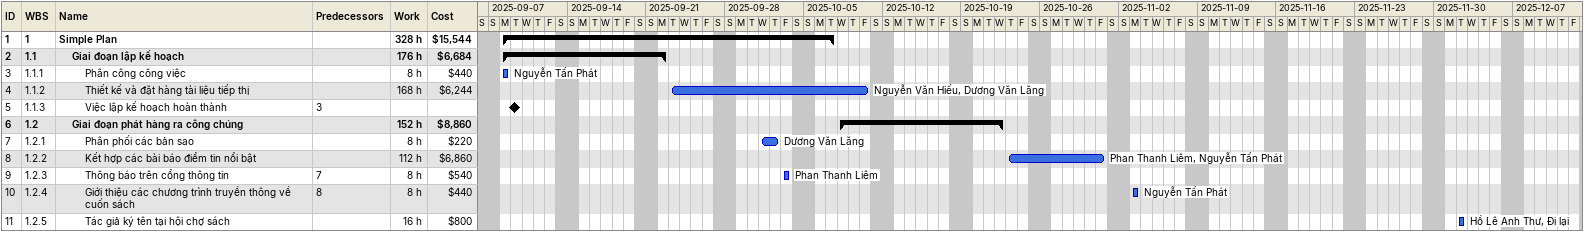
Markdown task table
| ID | WBS | Task | Start | Finish | Predecessors | Resources | Work (h) | Cost ($) |
|---|---|---|---|---|---|---|---|---|
| 1 | 1 | **Simple Plan** | 2025-09-08 | 2025-10-07 |  |  | 328 | 15544 |
| 2 | 1.1 | **Giai đoạn lập kế hoạch** | 2025-09-08 | 2025-09-22 |  |  | 176 | 6684 |
| 3 | 1.1.1 | Phân công công việc | 2025-09-08 | 2025-09-08 |  | Nguyễn Tấn Phát | 8 | 440 |
| 4 | 1.1.2 | Thiết kế và đặt hàng tài liệu tiếp thị | 2025-09-23 | 2025-10-10 |  | Nguyễn Văn Hiếu, Dương Văn Lăng | 168 | 6244 |
| 5 | 1.1.3 | Việc lập kế hoạch hoàn thành (milestone) | 2025-09-09 | 2025-09-09 | 3 |  |  |  |
| 6 | 1.2 | **Giai đoạn phát hàng ra công chúng** | 2025-10-08 | 2025-10-22 |  |  | 152 | 8860 |
| 7 | 1.2.1 | Phân phối các bản sao | 2025-10-01 | 2025-10-02 |  | Dương Văn Lăng | 8 | 220 |
| 8 | 1.2.2 | Kết hợp các bài báo điểm tin nổi bật | 2025-10-23 | 2025-10-31 |  | Phan Thanh Liêm, Nguyễn Tấn Phát | 112 | 6860 |
| 9 | 1.2.3 | Thông báo trên cổng thông tin | 2025-10-03 | 2025-10-03 | 7 | Phan Thanh Liêm | 8 | 540 |
| 10 | 1.2.4 | Giới thiệu các chương trình truyền thông về cuốn sách | 2025-11-03 | 2025-11-03 | 8 | Nguyễn Tấn Phát | 8 | 440 |
| 11 | 1.2.5 | Tác giả ký tên tại hội chợ sách | 2025-12-02 | 2025-12-02 |  | Hồ Lê Anh Thư, Đi lại | 16 | 800 |
